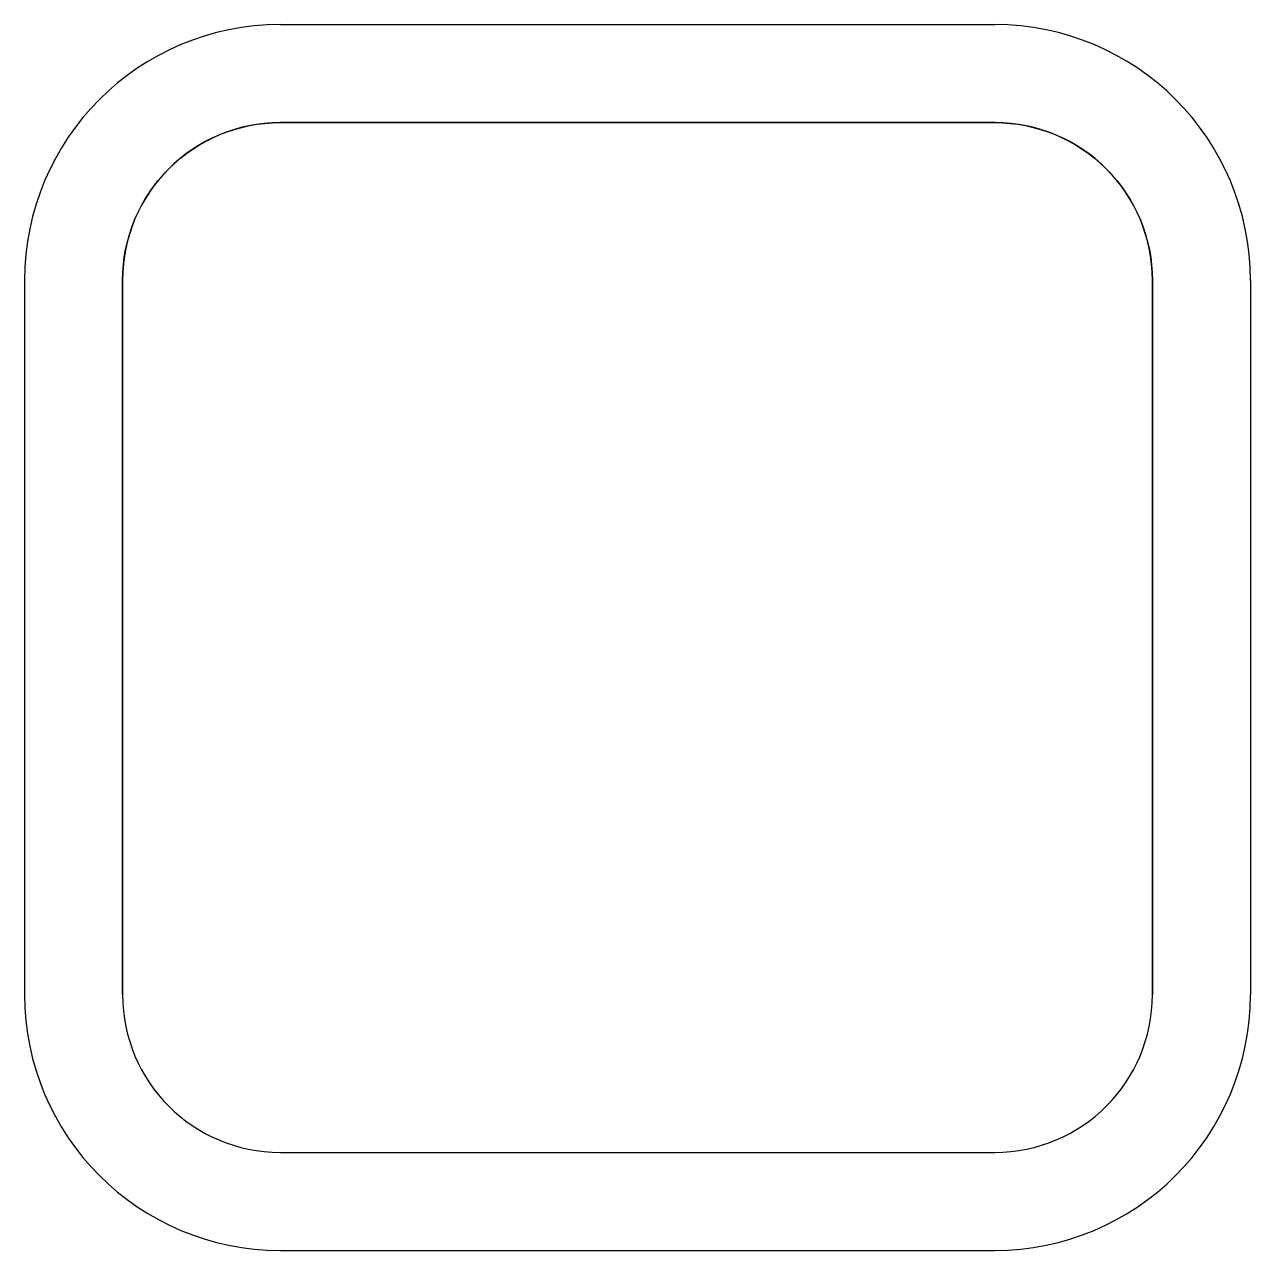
# Model space of a CAD drawing. Header units: inches. Extents: x -19.1 to 19, y 0.1 to 38.2.
import ezdxf

# ---------------------------------------------------------------- set-up
doc = ezdxf.new("R2010")
doc.units = ezdxf.units.IN
doc.header["$MEASUREMENT"] = 0

msp = doc.modelspace()

# ---------------------------------------------------------------- linework, layer by layer
at = {"color": 7}
for p, q in [((-11.159, 38.178), (11.041, 38.178)), ((11.041, 35.13), (-11.159, 35.13)), ((-19.109, 30.227), (-19.109, 8.028)), ((-16.061, 30.227), (-16.061, 8.028)), ((15.943, 8.028), (15.943, 30.227)), ((18.991, 30.227), (18.991, 8.028)), ((-11.159, 3.126), (11.041, 3.126)), ((-11.159, 0.078), (11.041, 0.078))]:
    msp.add_line(p, q, dxfattribs=at)
msp.add_lwpolyline([(-16.061, 8.028), (-16.061, 30.227, -0.414214), (-11.159, 35.13), (11.041, 35.13, -0.414214), (15.943, 30.227), (15.943, 8.028)], format="xyb", dxfattribs=at)
for centre, radius, start, end in [((-11.159, 30.227), 7.95, 90, 180), ((11.041, 30.227), 7.95, 0, 90), ((-11.159, 30.227), 4.902, 90, 180), ((11.041, 30.227), 4.902, 0, 90), ((-11.159, 8.028), 7.95, 180, 270), ((-11.159, 8.028), 4.902, 180, 270), ((11.041, 8.028), 7.95, 270, 0), ((11.041, 8.028), 4.902, 270, 0)]:
    msp.add_arc(centre, radius, start, end, dxfattribs=at)

doc.saveas('drawing.dxf')
